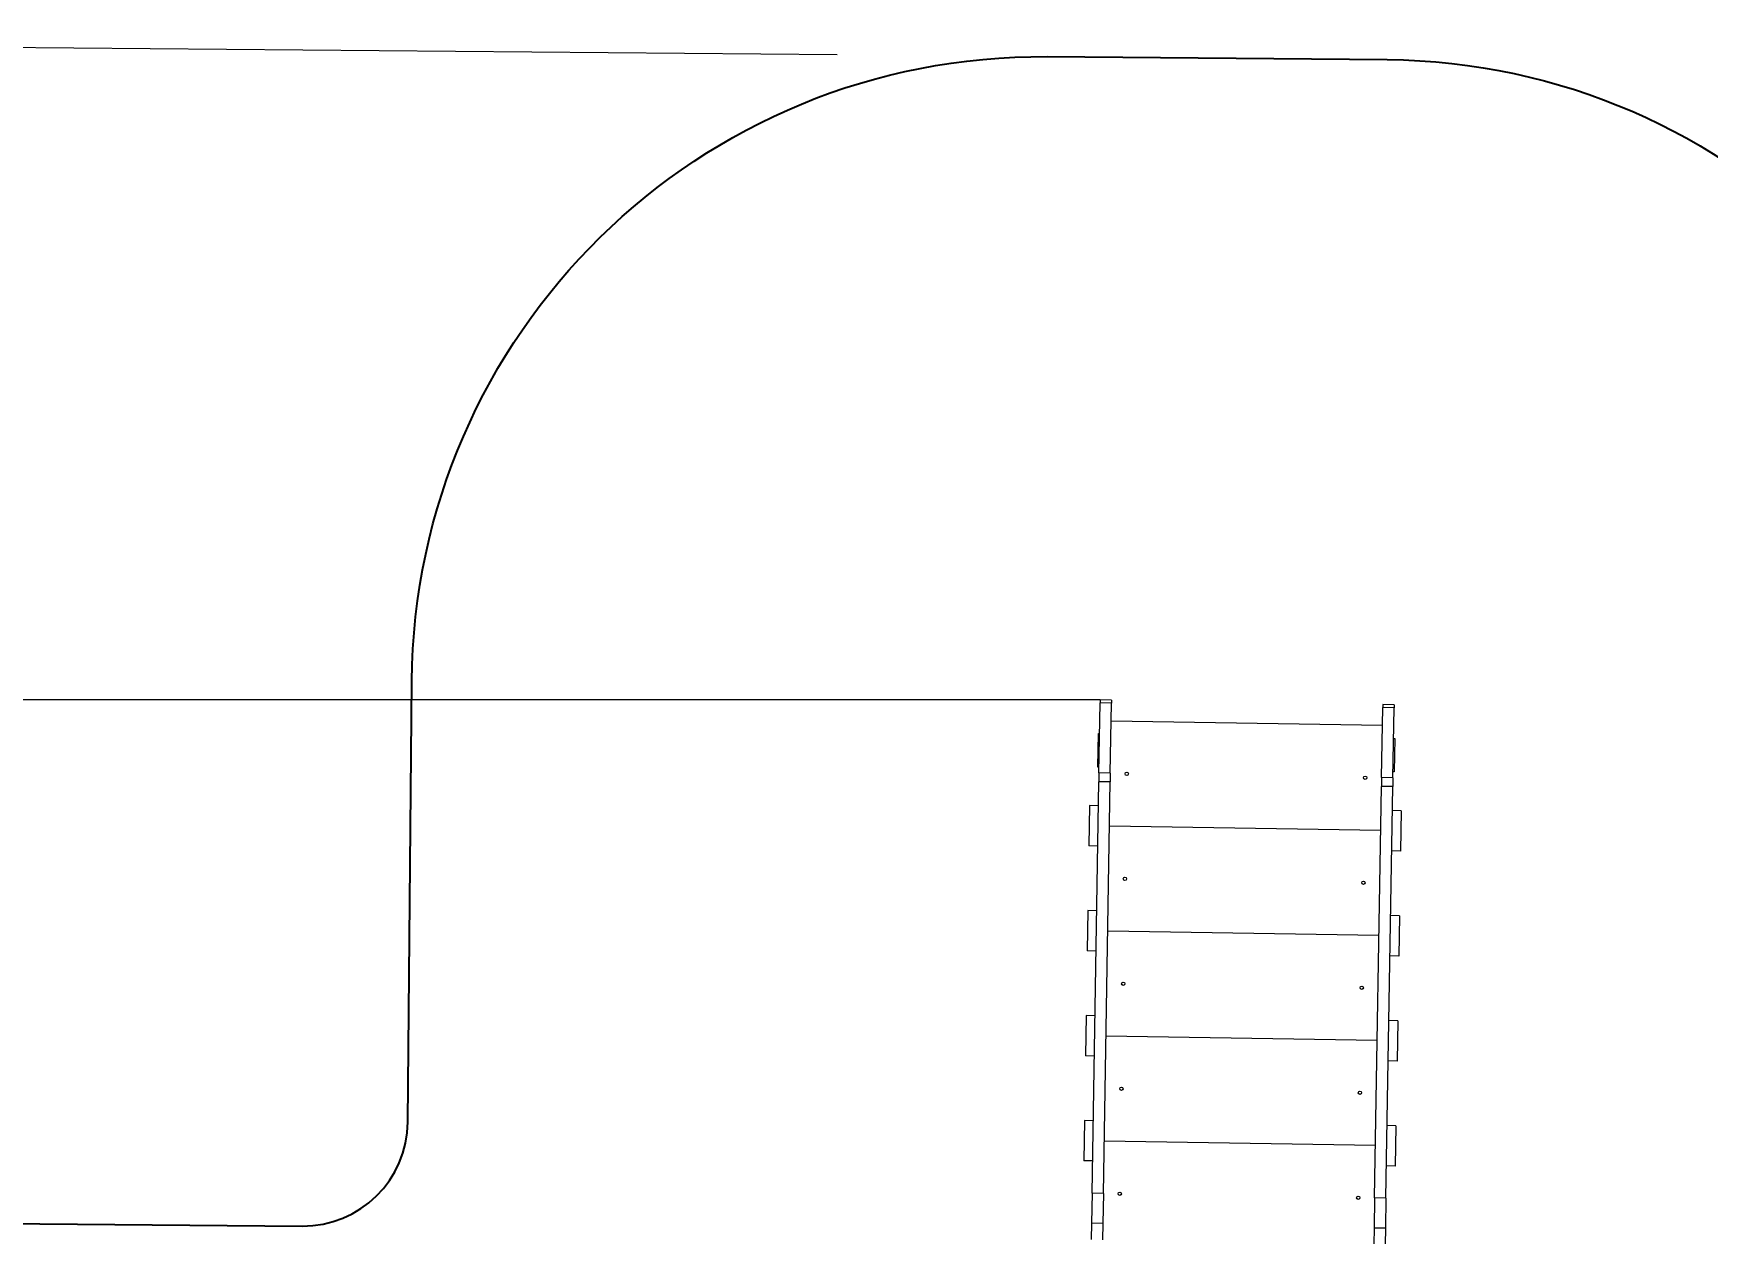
# Model space of a CAD drawing. Header units: millimetres. Extents: x 11861 to 22655, y -2514 to 8239.
# Drawn here: x 16147 to 20133, y 5382 to 8239 of the extents above; entities that cross this region are included whole.
import ezdxf

# ---------------------------------------------------------------- set-up
doc = ezdxf.new("R2010")
doc.units = ezdxf.units.MM
for name, color, linetype in [('DIKOM_ЗОНА', 80, 'Continuous'), ('DIKOM_ОБЪЕКТ', 7, 'Continuous'), ('DIKOM_РАЗМЕР_ЗОНА', 7, 'Continuous'), ('DIKOM_РАЗМЕР_ОБЪЕКТА', 7, 'Continuous')]:
    doc.layers.add(name, color=color, linetype=linetype)
doc.styles.add('style1', font='arial.ttf', dxfattribs={"width": 0.8})
doc.dimstyles.new('1-50', dxfattribs={"dimtxt": 300, "dimasz": 200, "dimexe": 100, "dimexo": 0, "dimgap": 100, "dimtad": 1, "dimtxsty": 'style1', "dimcen": 200, "dimclrd": 7, "dimclre": 7, "dimclrt": 7, "dimadec": 1, "dimazin": 2, "dimtfac": 1, "dimtmove": 0, "dimatfit": 2, "dimfxl": 0, "dimlwd": 25, "dimlwe": 18, "dimarcsym": 0})

# ---------------------------------------------------------------- blocks, each defined once
blk = doc.blocks.new('*D0')
at = {"layer": 'Defpoints', "color": 0, "transparency": 16777216}
for p in [(18061.1, 8188.6), (12275.6, -890.8), (18591.2, -946.1)]:
    blk.add_point(p, dxfattribs=at)
at = {"layer": 'DIKOM_РАЗМЕР_ЗОНА', "color": 7, "lineweight": 18, "transparency": 16777216}
for p, q in [((18061.1, 8188.6), (12255.4, 8239.3)), ((18591.2, -946.1), (12175.6, -890))]:
    blk.add_line(p, q, dxfattribs=at)
at = {"layer": 'DIKOM_РАЗМЕР_ЗОНА', "color": 7, "lineweight": 25, "transparency": 16777216}
blk.add_line((12353.7, 8038.5), (12277.3, -690.8), dxfattribs=at)
at = {"layer": 'DIKOM_РАЗМЕР_ЗОНА', "color": 7, "transparency": 16777216}
for points in [[(12320.3, 8038.8), (12387, 8038.2), (12355.4, 8238.5)], [(12244, -690.6), (12310.6, -691.1), (12275.6, -890.8)]]:
    blk.add_solid(points, dxfattribs=at)
at = {"layer": 'DIKOM_РАЗМЕР_ЗОНА', "color": 7, "transparency": 16777216, "insert": (12062.3, 3676), "char_height": 300, "attachment_point": 5, "rotation": 89.4989, "style": 'style1'}
blk.add_mtext('9150', dxfattribs=at)
blk = doc.blocks.new('*D3')
at = {"layer": 'Defpoints', "color": 0, "transparency": 16777216}
for p in [(18687.3, 6652.8), (13004.5, 524), (18586.1, 524)]:
    blk.add_point(p, dxfattribs=at)
at = {"layer": 'DIKOM_РАЗМЕР_ОБЪЕКТА', "color": 7, "lineweight": 18, "transparency": 16777216}
for p, q in [((18687.3, 6652.8), (12904.5, 6652.8)), ((18586.1, 524), (12904.5, 524))]:
    blk.add_line(p, q, dxfattribs=at)
at = {"layer": 'DIKOM_РАЗМЕР_ОБЪЕКТА', "color": 7, "lineweight": 25, "transparency": 16777216}
blk.add_line((13004.5, 6452.8), (13004.5, 724), dxfattribs=at)
at = {"layer": 'DIKOM_РАЗМЕР_ОБЪЕКТА', "color": 7, "transparency": 16777216}
for points in [[(12971.2, 6452.8), (13037.8, 6452.8), (13004.5, 6652.8)], [(12971.2, 724), (13037.8, 724), (13004.5, 524)]]:
    blk.add_solid(points, dxfattribs=at)
at = {"layer": 'DIKOM_РАЗМЕР_ОБЪЕКТА', "color": 7, "transparency": 16777216, "insert": (12751.3, 3588.4), "char_height": 300, "attachment_point": 5, "rotation": 90, "style": 'style1'}
blk.add_mtext('6150', dxfattribs=at)

msp = doc.modelspace()

# ---------------------------------------------------------------- linework, layer by layer
at = {"layer": 'DIKOM_ЗОНА', "color": 3}
msp.add_lwpolyline([(21155.446, 5463.208, -0.41677731), (22655.389, 3950.09), (22644.115, 2661.047, -0.3209542), (21879.007, 1611.419, 0.44512755), (21729.749, 1271.204, -0.31435714), (21561.359, 371.349), (20501.764, -669.872, -0.19891237), (19792.123, -956.571), (18591.204, -946.068, -0.43692321), (16361.83, 1504.354, 0.43692321), (16114.933, 1775.732), (14345.769, 1791.204, -0.41421356), (13354.552, 2799.911), (13368.807, 4429.875, -0.41421356), (14377.514, 5421.092), (16786.632, 5400.023, 0.41421356), (17038.809, 5647.827), (17047.988, 6697.368, -0.41421356), (18561.048, 8184.193), (19371.017, 8177.109, -0.41421356), (20857.842, 6664.049), (20849.546, 5715.394, 0.41677731), (21099.536, 5463.208)], format="xyb", close=True, dxfattribs=at)
at = {"layer": 'DIKOM_ОБЪЕКТ', "color": 7, "linetype": 'Continuous', "lineweight": 15}
for p, q in [((18684.413, 6479.027), (18687.169, 6645.506)), ((18687.29, 6652.788), (18687.169, 6645.506)), ((18714.166, 6645.06), (18687.169, 6645.506)), ((18714.286, 6652.341), (18687.29, 6652.788)), ((18711.409, 6478.58), (18714.166, 6645.06)), ((18714.286, 6652.341), (18714.166, 6645.06)), ((19357.321, 6467.886), (19360.077, 6634.365)), ((19360.198, 6641.646), (19360.077, 6634.365)), ((19387.074, 6633.918), (19360.077, 6634.365)), ((19387.194, 6641.199), (19360.198, 6641.646)), ((19384.317, 6467.439), (19387.074, 6633.918)), ((19387.194, 6641.199), (19387.074, 6633.918)), ((19359.37, 6591.653), (18713.459, 6602.347)), ((18681.642, 6492.859), (18682.966, 6572.848)), ((18682.966, 6572.848), (18685.966, 6572.799)), ((19385.87, 6561.21), (19388.869, 6561.161)), ((19388.869, 6561.161), (19387.545, 6481.172)), ((18667.843, 5478.214), (18684.065, 6457.992)), ((18684.641, 6492.81), (18681.642, 6492.859)), ((18684.413, 6479.027), (18684.065, 6457.992)), ((18711.061, 6457.545), (18684.065, 6457.992)), ((18711.409, 6478.58), (18684.413, 6479.027)), ((18711.409, 6478.58), (18711.061, 6457.545)), ((19357.321, 6467.886), (19356.973, 6446.851)), ((19384.317, 6467.439), (19357.321, 6467.886)), ((19384.317, 6467.439), (19383.969, 6446.404)), ((19387.545, 6481.172), (19384.545, 6481.221)), ((18694.839, 5477.767), (18711.061, 6457.545)), ((19340.751, 5467.072), (19356.973, 6446.851)), ((19383.969, 6446.404), (19356.973, 6446.851)), ((19367.747, 5466.625), (19383.969, 6446.404)), ((18662.121, 6401.172), (18660.532, 6305.186)), ((18683.118, 6400.825), (18662.121, 6401.172)), ((19404.02, 6388.889), (19383.022, 6389.237)), ((19404.02, 6388.889), (19402.43, 6292.902)), ((19355.231, 6341.687), (18709.32, 6352.382)), ((18681.529, 6304.838), (18660.532, 6305.186)), ((19402.43, 6292.902), (19381.433, 6293.25)), ((18657.983, 6151.207), (18656.393, 6055.22)), ((18678.98, 6150.859), (18657.983, 6151.207)), ((19399.881, 6138.923), (19378.884, 6139.271)), ((19399.881, 6138.923), (19398.292, 6042.936)), ((19351.093, 6091.722), (18705.181, 6102.416)), ((18677.39, 6054.872), (18656.393, 6055.22)), ((19398.292, 6042.936), (19377.295, 6043.284)), ((18653.844, 5901.241), (18652.255, 5805.254)), ((18674.841, 5900.893), (18653.844, 5901.241)), ((19395.742, 5888.957), (19374.745, 5889.305)), ((19395.742, 5888.957), (19394.153, 5792.971)), ((19346.954, 5841.756), (18701.043, 5852.45)), ((18673.252, 5804.907), (18652.255, 5805.254)), ((19394.153, 5792.971), (19373.156, 5793.318)), ((18649.705, 5651.275), (18648.116, 5555.288)), ((18670.702, 5650.928), (18649.705, 5651.275)), ((19391.604, 5638.992), (19370.606, 5639.339)), ((19391.604, 5638.992), (19390.014, 5543.005)), ((19342.816, 5591.79), (18696.904, 5602.484)), ((18669.113, 5554.941), (18648.116, 5555.288)), ((19390.014, 5543.005), (19369.017, 5543.353)), ((18667.843, 5478.214), (18666.656, 5406.543)), ((18694.839, 5477.767), (18667.843, 5478.214)), ((18694.839, 5477.767), (18693.652, 5406.096)), ((19340.751, 5467.072), (19339.564, 5395.402)), ((19367.747, 5466.625), (19340.751, 5467.072)), ((19367.747, 5466.625), (19366.56, 5394.955)), ((18666.656, 5406.543), (18666.017, 5367.964)), ((18693.652, 5406.096), (18666.656, 5406.543)), ((18693.652, 5406.096), (18693.014, 5367.517)), ((19339.564, 5395.402), (19338.925, 5356.823)), ((19366.56, 5394.955), (19339.564, 5395.402)), ((19366.56, 5394.955), (19365.922, 5356.376))]:
    msp.add_line(p, q, dxfattribs=at)
for centre in [(18750.384, 6476.719), (19318.306, 6467.316), (18746.245, 6226.753), (19314.167, 6217.35), (18742.107, 5976.788), (19310.029, 5967.385), (18737.968, 5726.822), (19305.89, 5717.419), (18733.829, 5476.856), (19301.752, 5467.453)]:
    msp.add_circle(centre, 4, dxfattribs=at)

# ---------------------------------------------------------------- dimensions: what is measured, and where the dimension line sits
at = {"layer": 'DIKOM_РАЗМЕР_ЗОНА'}
dim = msp.add_linear_dim(base=(12275.568, -890.835), p1=(18061.067, 8188.565), p2=(18591.204, -946.068), angle=269.498935, text='9150', dimstyle='1-50', dxfattribs=at)
dim.commit()
dim.dimension.update_dxf_attribs({"geometry": '*D0', "text_midpoint": (12315.488, 3673.814), "dimtype": 160})
at = {"layer": 'DIKOM_РАЗМЕР_ОБЪЕКТА'}
dim = msp.add_linear_dim(base=(13004.5, 523.976), p1=(18687.29, 6652.788), p2=(18586.051, 523.976), angle=90, text='6150', dimstyle='1-50', dxfattribs=at)
dim.commit()
dim.dimension.update_dxf_attribs({"geometry": '*D3', "text_midpoint": (13004.5, 3588.382), "dimtype": 160})

doc.saveas('drawing.dxf')
